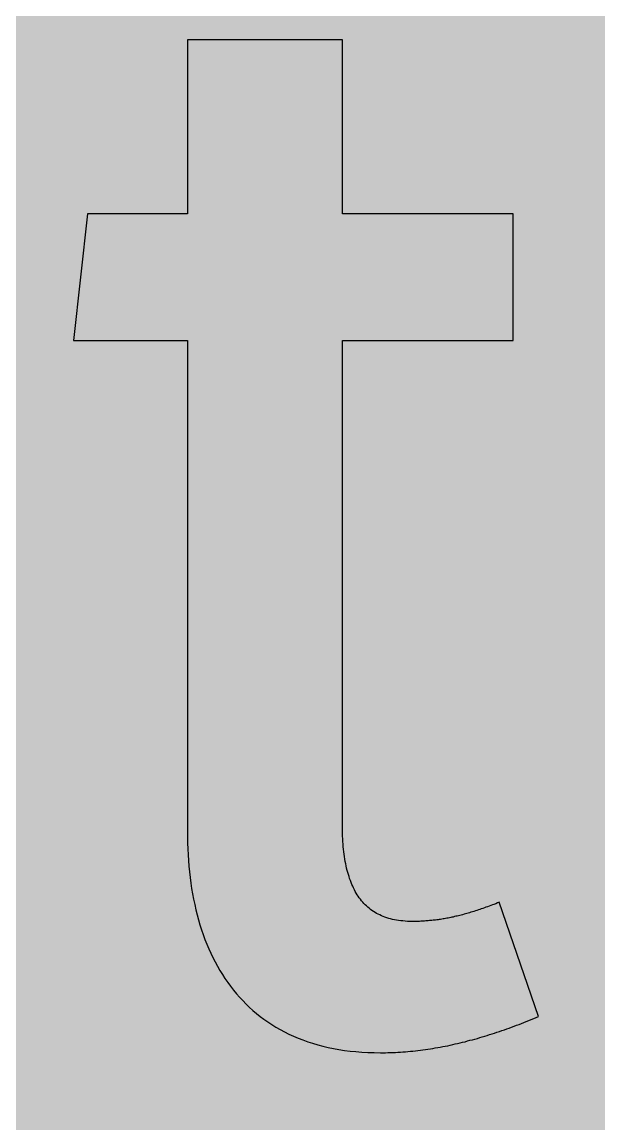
# Model space of a CAD drawing. Header units: millimetres. Extents: x 0 to 212, y 0 to 159.
# Drawn here: x 78.53 to 91.39, y 66.9 to 91.46 of the extents above; entities that cross this region are included whole.
import ezdxf

# ---------------------------------------------------------------- set-up
doc = ezdxf.new("R2010")
doc.units = ezdxf.units.MM

msp = doc.modelspace()

# ---------------------------------------------------------------- hatches: boundary and pattern name
for color, points in [(254, [(14.1633, 0.0536), (13.9878, 0.0533), (13.8125, 0.0559), (13.6373, 0.061), (13.462, 0.0686), (13.2893, 0.0787), (13.114, 0.0914), (12.9413, 0.1041), (12.7686, 0.1219), (12.5959, 0.1397), (12.4231, 0.16), (12.2504, 0.1829), (12.0777, 0.2057), (11.9075, 0.2337), (11.7373, 0.2616), (11.5672, 0.2921), (11.397, 0.3251), (11.2268, 0.3607), (11.0592, 0.3988), (10.8915, 0.4369), (10.7239, 0.4775), (10.5562, 0.5207), (10.3886, 0.5664), (10.2235, 0.6121), (10.0584, 0.6629), (9.8933, 0.7137), (9.7307, 0.7671), (9.5682, 0.8204), (9.4056, 0.8788), (9.2431, 0.9373), (9.083, 0.9982), (8.923, 1.0617), (8.763, 1.1252), (8.6055, 1.1938), (8.4455, 1.2624), (8.2906, 1.331), (8.1331, 1.4046), (7.9781, 1.4783), (7.8232, 1.5545), (7.6708, 1.6332), (7.5184, 1.7145), (7.366, 1.7958), (7.2161, 1.8796), (7.0663, 1.966), (6.919, 2.0523), (6.7716, 2.1438), (6.6243, 2.2352), (6.4795, 2.3266), (6.3348, 2.4232), (6.19, 2.5197), (6.0477, 2.6187), (5.908, 2.7178), (5.7683, 2.8194), (5.6286, 2.9235), (5.4915, 3.0302), (5.3543, 3.1369), (5.2197, 3.2461), (5.0851, 3.3579), (4.953, 3.4722), (4.8209, 3.5865), (4.6914, 3.7033), (4.5644, 3.8202), (4.4348, 3.9395), (4.3104, 4.0615), (4.1859, 4.1859), (4.0615, 4.3104), (3.9395, 4.4348), (3.8202, 4.5618), (3.7033, 4.6914), (3.5865, 4.8209), (3.4722, 4.953), (3.3579, 5.0851), (3.2487, 5.2197), (3.1369, 5.3543), (3.0302, 5.4915), (2.9235, 5.6286), (2.8194, 5.7683), (2.7178, 5.908), (2.6187, 6.0477), (2.5197, 6.19), (2.4232, 6.3348), (2.3266, 6.477), (2.2352, 6.6243), (2.1438, 6.7691), (2.0523, 6.919), (1.966, 7.0663), (1.8796, 7.2161), (1.7958, 7.366), (1.7145, 7.5184), (1.6332, 7.6708), (1.5545, 7.8232), (1.4783, 7.9781), (1.4046, 8.1331), (1.331, 8.2906), (1.2598, 8.4455), (1.1913, 8.603), (1.1252, 8.763), (1.0592, 8.923), (0.9982, 9.083), (0.9373, 9.2431), (0.8763, 9.4056), (0.8204, 9.5682), (0.7645, 9.7307), (0.7112, 9.8933), (0.6604, 10.0584), (0.6121, 10.2235), (0.5639, 10.3911), (0.5207, 10.5562), (0.4775, 10.7239), (0.4343, 10.8915), (0.3962, 11.0592), (0.3607, 11.2268), (0.3251, 11.397), (0.2921, 11.5672), (0.2616, 11.7373), (0.2311, 11.9075), (0.2057, 12.0802), (0.1803, 12.2504), (0.1575, 12.4231), (0.1372, 12.5959), (0.1194, 12.7686), (0.1041, 12.9413), (0.0889, 13.1166), (0.0787, 13.2893), (0.0686, 13.4645), (0.061, 13.6373), (0.0559, 13.8125), (0.0508, 13.9878), (0.0508, 14.163), (0.0522, 144.6925), (0.0508, 144.8664), (0.0559, 145.0416), (0.061, 145.2169), (0.0686, 145.3896), (0.0787, 145.5649), (0.0889, 145.7376), (0.1041, 145.9128), (0.1194, 146.0856), (0.1372, 146.2583), (0.1575, 146.431), (0.1803, 146.6037), (0.2057, 146.7739), (0.2311, 146.9466), (0.2616, 147.1168), (0.2921, 147.287), (0.3251, 147.4572), (0.3607, 147.6248), (0.3962, 147.795), (0.4343, 147.9626), (0.4775, 148.1303), (0.5207, 148.2979), (0.5639, 148.463), (0.6121, 148.6281), (0.6604, 148.7932), (0.7112, 148.9583), (0.7645, 149.1234), (0.8204, 149.286), (0.8763, 149.4485), (0.9373, 149.6111), (0.9982, 149.7711), (1.0592, 149.9311), (1.1252, 150.0911), (1.1913, 150.2486), (1.2598, 150.4061), (1.331, 150.5636), (1.4046, 150.7185), (1.4783, 150.876), (1.5545, 151.0284), (1.6332, 151.1833), (1.7145, 151.3357), (1.7958, 151.4856), (1.8796, 151.638), (1.966, 151.7879), (2.0523, 151.9352), (2.1438, 152.0825), (2.2352, 152.2298), (2.3266, 152.3746), (2.4232, 152.5194), (2.5197, 152.6616), (2.6187, 152.8039), (2.7178, 152.9461), (2.8194, 153.0858), (2.9235, 153.2255), (3.0302, 153.3627), (3.1369, 153.4973), (3.2487, 153.6344), (3.3579, 153.7665), (3.4722, 153.8986), (3.5865, 154.0307), (3.7033, 154.1602), (3.8202, 154.2898), (3.9395, 154.4168), (4.0615, 154.5438), (4.1859, 154.6682), (4.3104, 154.7901), (4.4348, 154.9121), (4.5644, 155.034), (4.6914, 155.1508), (4.8209, 155.2677), (4.953, 155.382), (5.0851, 155.4937), (5.2197, 155.6055), (5.3543, 155.7147), (5.4915, 155.8239), (5.6286, 155.9281), (5.7683, 156.0322), (5.908, 156.1338), (6.0477, 156.2354), (6.19, 156.3345), (6.3348, 156.431), (6.4795, 156.525), (6.6243, 156.6189), (6.7716, 156.7104), (6.919, 156.7993), (7.0663, 156.8882), (7.2161, 156.9745), (7.366, 157.0584), (7.5184, 157.1396), (7.6708, 157.2209), (7.8232, 157.2971), (7.9781, 157.3733), (8.1331, 157.4495), (8.2906, 157.5206), (8.4455, 157.5918), (8.6055, 157.6603), (8.763, 157.7289), (8.923, 157.7924), (9.083, 157.8559), (9.2431, 157.9169), (9.4056, 157.9753), (9.5682, 158.0337), (9.7307, 158.0871), (9.8933, 158.1404), (10.0584, 158.1912), (10.2235, 158.242), (10.3886, 158.2877), (10.5562, 158.3334), (10.7239, 158.3766), (10.8915, 158.4173), (11.0592, 158.4579), (11.2268, 158.4935), (11.397, 158.529), (11.5672, 158.562), (11.7373, 158.5925), (11.9075, 158.6205), (12.0777, 158.6484), (12.2504, 158.6713), (12.4231, 158.6941), (12.5959, 158.7144), (12.7686, 158.7322), (12.9413, 158.75), (13.114, 158.7627), (13.2893, 158.7754), (13.462, 158.7856), (13.6373, 158.7932), (13.8125, 158.7983), (13.9878, 158.8008), (14.163, 158.8033), (197.6078, 158.8036), (197.7822, 158.8008), (197.9574, 158.7983), (198.1327, 158.7932), (198.3054, 158.7856), (198.4807, 158.7754), (198.6534, 158.7627), (198.8287, 158.75), (199.0014, 158.7322), (199.1741, 158.7144), (199.3468, 158.6941), (199.5195, 158.6713), (199.6897, 158.6484), (199.8624, 158.6205), (200.0326, 158.5925), (200.2028, 158.562), (200.373, 158.529), (200.5432, 158.4935), (200.7108, 158.4579), (200.8784, 158.4173), (201.0461, 158.3766), (201.2137, 158.3334), (201.3788, 158.2877), (201.5465, 158.242), (201.7116, 158.1912), (201.8767, 158.1404), (202.0392, 158.0871), (202.2018, 158.0337), (202.3643, 157.9753), (202.5269, 157.9169), (202.6869, 157.8559), (202.8469, 157.7924), (203.007, 157.7289), (203.167, 157.6603), (203.3245, 157.5918), (203.4794, 157.5206), (203.6369, 157.4495), (203.7918, 157.3733), (203.9468, 157.2971), (204.0992, 157.2209), (204.2516, 157.1396), (204.404, 157.0584), (204.5538, 156.9745), (204.7037, 156.8882), (204.8535, 156.7993), (205.0009, 156.7104), (205.1456, 156.6189), (205.293, 156.525), (205.4352, 156.431), (205.58, 156.3345), (205.7222, 156.2354), (205.8619, 156.1338), (206.0016, 156.0322), (206.1413, 155.9281), (206.2785, 155.8239), (206.4156, 155.7147), (206.5503, 155.6055), (206.6849, 155.4937), (206.817, 155.382), (206.949, 155.2677), (207.0786, 155.1508), (207.2081, 155.034), (207.3351, 154.9121), (207.4596, 154.7901), (207.584, 154.6682), (207.7085, 154.5438), (207.8304, 154.4168), (207.9498, 154.2898), (208.0666, 154.1602), (208.1835, 154.0307), (208.2978, 153.8986), (208.4121, 153.7665), (208.5238, 153.6344), (208.6331, 153.4973), (208.7397, 153.3627), (208.8464, 153.2255), (208.9506, 153.0858), (209.0522, 152.9461), (209.1512, 152.8039), (209.2503, 152.6616), (209.3468, 152.5194), (209.4433, 152.3746), (209.5348, 152.2298), (209.6262, 152.0825), (209.7176, 151.9352), (209.804, 151.7879), (209.8904, 151.638), (209.9742, 151.4856), (210.0555, 151.3357), (210.1367, 151.1833), (210.2155, 151.0284), (210.2917, 150.876), (210.3653, 150.7185), (210.439, 150.5636), (210.5076, 150.4061), (210.5762, 150.2486), (210.6447, 150.0911), (210.7082, 149.9311), (210.7717, 149.7711), (210.8327, 149.6111), (210.8911, 149.4485), (210.9495, 149.286), (211.0029, 149.1234), (211.0562, 148.9583), (211.107, 148.7932), (211.1578, 148.6281), (211.2035, 148.463), (211.2493, 148.2979), (211.2924, 148.1303), (211.3331, 147.9626), (211.3712, 147.795), (211.4093, 147.6248), (211.4448, 147.4572), (211.4779, 147.287), (211.5083, 147.1168), (211.5363, 146.9466), (211.5642, 146.7739), (211.5871, 146.6037), (211.6099, 146.431), (211.6303, 146.2583), (211.648, 146.0856), (211.6658, 145.9128), (211.6785, 145.7376), (211.6912, 145.5649), (211.7014, 145.3896), (211.709, 145.2169), (211.7141, 145.0416), (211.7166, 144.8664), (211.7166, 144.6911), (211.7189, 14.1647), (211.7166, 13.9878), (211.7141, 13.8125), (211.709, 13.6373), (211.7014, 13.4645), (211.6912, 13.2893), (211.6785, 13.1166), (211.6658, 12.9413), (211.648, 12.7686), (211.6303, 12.5959), (211.6099, 12.4231), (211.5871, 12.2504), (211.5642, 12.0802), (211.5363, 11.9075), (211.5083, 11.7373), (211.4779, 11.5672), (211.4448, 11.397), (211.4093, 11.2268), (211.3712, 11.0592), (211.3331, 10.8915), (211.2924, 10.7239), (211.2493, 10.5562), (211.2035, 10.3911), (211.1578, 10.2235), (211.107, 10.0584), (211.0562, 9.8933), (211.0029, 9.7307), (210.9495, 9.5682), (210.8911, 9.4056), (210.8327, 9.2431), (210.7717, 9.083), (210.7082, 8.923), (210.6447, 8.763), (210.5762, 8.603), (210.5076, 8.4455), (210.439, 8.2906), (210.3653, 8.1331), (210.2917, 7.9781), (210.2155, 7.8232), (210.1367, 7.6708), (210.0555, 7.5184), (209.9742, 7.366), (209.8904, 7.2161), (209.804, 7.0663), (209.7176, 6.919), (209.6262, 6.7691), (209.5348, 6.6243), (209.4433, 6.477), (209.3468, 6.3348), (209.2503, 6.19), (209.1512, 6.0477), (209.0522, 5.908), (208.9506, 5.7683), (208.8464, 5.6286), (208.7397, 5.4915), (208.6331, 5.3543), (208.5238, 5.2197), (208.4121, 5.0851), (208.2978, 4.953), (208.1835, 4.8209), (208.0666, 4.6914), (207.9498, 4.5618), (207.8304, 4.4348), (207.7085, 4.3104), (207.584, 4.1859), (207.4596, 4.0615), (207.3351, 3.9395), (207.2081, 3.8202), (207.0786, 3.7033), (206.949, 3.5865), (206.817, 3.4722), (206.6849, 3.3579), (206.5503, 3.2461), (206.4156, 3.1369), (206.2785, 3.0302), (206.1413, 2.9235), (206.0016, 2.8194), (205.8619, 2.7178), (205.7222, 2.6187), (205.58, 2.5197), (205.4352, 2.4232), (205.293, 2.3266), (205.1456, 2.2352), (205.0009, 2.1438), (204.8535, 2.0523), (204.7037, 1.966), (204.5538, 1.8796), (204.404, 1.7958), (204.2516, 1.7145), (204.0992, 1.6332), (203.9468, 1.5545), (203.7918, 1.4783), (203.6369, 1.4046), (203.4794, 1.331), (203.3245, 1.2624), (203.167, 1.1938), (203.007, 1.1252), (202.8469, 1.0617), (202.6869, 0.9982), (202.5269, 0.9373), (202.3643, 0.8788), (202.2018, 0.8204), (202.0392, 0.7671), (201.8767, 0.7137), (201.7116, 0.6629), (201.5465, 0.6121), (201.3788, 0.5664), (201.2137, 0.5207), (201.0461, 0.4775), (200.8784, 0.4369), (200.7108, 0.3988), (200.5432, 0.3607), (200.373, 0.3251), (200.2028, 0.2921), (200.0326, 0.2616), (199.8624, 0.2337), (199.6897, 0.2057), (199.5195, 0.1829), (199.3468, 0.16), (199.1741, 0.1397), (199.0014, 0.1219), (198.8287, 0.1041), (198.6534, 0.0914), (198.4807, 0.0787), (198.3054, 0.0686), (198.1327, 0.061), (197.9574, 0.0559), (197.7822, 0.0533), (197.6069, 0.0533)]), (59, [(82.2152, 73.4314), (82.2147, 73.2968), (82.2173, 73.1647), (82.2223, 73.0326), (82.23, 72.9031), (82.2376, 72.7761), (82.2477, 72.6491), (82.2604, 72.5221), (82.2757, 72.3976), (82.2935, 72.2732), (82.3112, 72.1512), (82.3316, 72.0319), (82.3544, 71.9125), (82.3798, 71.7956), (82.4052, 71.6788), (82.4332, 71.5645), (82.4636, 71.4527), (82.4967, 71.341), (82.5322, 71.2318), (82.5703, 71.1251), (82.6084, 71.0184), (82.6491, 70.9143), (82.6922, 70.8101), (82.738, 70.7111), (82.7862, 70.612), (82.8345, 70.5155), (82.8853, 70.419), (82.9386, 70.325), (82.997, 70.2335), (83.0529, 70.1446), (83.1139, 70.0583), (83.1774, 69.9719), (83.2409, 69.8881), (83.3069, 69.8068), (83.378, 69.7281), (83.4492, 69.6519), (83.5228, 69.5757), (83.5965, 69.5046), (83.6752, 69.4334), (83.7565, 69.3649), (83.8378, 69.3014), (83.9216, 69.2379), (84.0105, 69.1769), (84.0994, 69.1185), (84.1908, 69.0601), (84.2848, 69.0067), (84.3813, 68.9559), (84.4804, 68.9077), (84.5795, 68.8619), (84.6836, 68.8162), (84.7877, 68.7756), (84.897, 68.7375), (85.0062, 68.7019), (85.1205, 68.6689), (85.2348, 68.6384), (85.3516, 68.6105), (85.471, 68.5851), (85.5929, 68.5648), (85.7174, 68.5444), (85.8444, 68.5292), (85.9739, 68.5165), (86.106, 68.5038), (86.2406, 68.4962), (86.3778, 68.4936), (86.5175, 68.4911), (86.5734, 68.4911), (86.6292, 68.4911), (86.6851, 68.4936), (86.741, 68.4962), (86.7969, 68.4962), (86.8528, 68.4987), (86.9086, 68.5013), (86.9645, 68.5063), (87.0204, 68.5089), (87.0763, 68.514), (87.1322, 68.519), (87.188, 68.5241), (87.2439, 68.5292), (87.2998, 68.5343), (87.3557, 68.5419), (87.4116, 68.5495), (87.4649, 68.5546), (87.5208, 68.5622), (87.5767, 68.5724), (87.6325, 68.58), (87.6884, 68.5876), (87.7418, 68.5978), (87.7976, 68.6079), (87.8535, 68.6181), (87.9094, 68.6283), (87.9627, 68.6384), (88.0186, 68.6486), (88.0745, 68.6613), (88.1304, 68.674), (88.1837, 68.6867), (88.2396, 68.6994), (88.2929, 68.7121), (88.3488, 68.7248), (88.4047, 68.7375), (88.458, 68.7527), (88.5139, 68.768), (88.5698, 68.7807), (88.6231, 68.7959), (88.679, 68.8111), (88.7324, 68.8289), (88.7882, 68.8442), (88.8441, 68.8619), (88.8975, 68.8772), (88.9533, 68.895), (89.0067, 68.9127), (89.0626, 68.9305), (89.1159, 68.9483), (89.1718, 68.9661), (89.2251, 68.9864), (89.281, 69.0042), (89.3343, 69.0245), (89.3902, 69.0423), (89.4436, 69.0626), (89.4994, 69.0829), (89.5528, 69.1032), (89.6087, 69.1236), (89.662, 69.1464), (89.7179, 69.1667), (89.7712, 69.1896), (89.8271, 69.2099), (89.8804, 69.2328), (89.9363, 69.2556), (89.9897, 69.2785), (90.0455, 69.3014), (89.1646, 71.8439), (89.1261, 71.8287), (89.088, 71.8134), (89.0499, 71.7982), (89.0143, 71.7855), (88.9787, 71.7728), (88.9432, 71.7575), (88.9076, 71.7448), (88.8721, 71.7321), (88.8365, 71.7194), (88.8009, 71.7093), (88.7679, 71.6966), (88.7349, 71.6839), (88.7019, 71.6737), (88.6663, 71.6636), (88.6358, 71.6534), (88.6028, 71.6407), (88.5698, 71.6305), (88.5368, 71.6229), (88.5063, 71.6128), (88.4733, 71.6026), (88.4428, 71.595), (88.4123, 71.5848), (88.3818, 71.5772), (88.3514, 71.567), (88.3209, 71.5594), (88.2904, 71.5518), (88.2599, 71.5442), (88.2294, 71.5366), (88.2015, 71.5315), (88.171, 71.5239), (88.1431, 71.5162), (88.1126, 71.5112), (88.0847, 71.5035), (88.0567, 71.4985), (88.0262, 71.4934), (87.9983, 71.4883), (87.9704, 71.4832), (87.9424, 71.4781), (87.9145, 71.4731), (87.8865, 71.468), (87.8586, 71.4629), (87.8307, 71.4604), (87.8027, 71.4553), (87.7748, 71.4527), (87.7468, 71.4477), (87.7189, 71.4451), (87.6935, 71.4426), (87.6656, 71.44), (87.6376, 71.4375), (87.6097, 71.435), (87.5817, 71.4324), (87.5563, 71.4299), (87.5284, 71.4273), (87.5005, 71.4248), (87.4725, 71.4248), (87.4446, 71.4223), (87.4166, 71.4223), (87.3912, 71.4197), (87.3633, 71.4197), (87.3354, 71.4197), (87.3074, 71.4197), (87.2795, 71.4172), (87.2515, 71.4172), (87.2236, 71.4172), (87.1703, 71.4172), (87.1195, 71.4197), (87.0687, 71.4223), (87.0204, 71.4273), (86.9721, 71.4324), (86.9239, 71.4375), (86.8782, 71.4451), (86.8324, 71.4527), (86.7893, 71.4629), (86.7435, 71.4731), (86.7029, 71.4858), (86.6597, 71.4985), (86.6191, 71.5137), (86.581, 71.5264), (86.5429, 71.5442), (86.5048, 71.562), (86.4667, 71.5797), (86.4311, 71.5975), (86.3981, 71.6178), (86.3625, 71.6407), (86.3295, 71.6636), (86.299, 71.6864), (86.266, 71.7118), (86.2355, 71.7372), (86.2076, 71.7626), (86.1771, 71.7906), (86.1492, 71.8185), (86.1238, 71.849), (86.0984, 71.8795), (86.073, 71.9125), (86.0476, 71.9455), (86.0247, 71.9785), (86.0019, 72.0141), (85.979, 72.0496), (85.9587, 72.0852), (85.9384, 72.1233), (85.918, 72.1639), (85.9003, 72.202), (85.8825, 72.2427), (85.8647, 72.2859), (85.8495, 72.329), (85.8317, 72.3722), (85.819, 72.4154), (85.8037, 72.4611), (85.791, 72.5094), (85.7783, 72.5551), (85.7656, 72.6034), (85.7555, 72.6542), (85.7453, 72.705), (85.7352, 72.7558), (85.725, 72.8091), (85.7174, 72.8624), (85.7098, 72.9158), (85.7047, 72.9717), (85.6971, 73.0275), (85.692, 73.0834), (85.6869, 73.1418), (85.6818, 73.2003), (85.6793, 73.2587), (85.6767, 73.3196), (85.6742, 73.3806), (85.6717, 73.4441), (85.6717, 73.5076), (85.6717, 73.5711), (85.6728, 84.3675), (89.4814, 84.3675), (89.4814, 87.1883), (85.6728, 87.1883), (85.6728, 91.0689), (82.2152, 91.0689), (82.2152, 87.1883), (79.9924, 87.1883), (79.6756, 84.3675), (82.2152, 84.3675)])]:
    msp.add_hatch(color=color).paths.add_polyline_path(points)

# ---------------------------------------------------------------- linework, layer by layer
at = {"color": 59}
msp.add_lwpolyline([(82.2152, 73.4314), (82.2147, 73.2968), (82.2173, 73.1647), (82.2223, 73.0326), (82.23, 72.9031), (82.2376, 72.7761), (82.2477, 72.6491), (82.2604, 72.5221), (82.2757, 72.3976), (82.2935, 72.2732), (82.3112, 72.1512), (82.3316, 72.0319), (82.3544, 71.9125), (82.3798, 71.7956), (82.4052, 71.6788), (82.4332, 71.5645), (82.4636, 71.4527), (82.4967, 71.341), (82.5322, 71.2318), (82.5703, 71.1251), (82.6084, 71.0184), (82.6491, 70.9143), (82.6922, 70.8101), (82.738, 70.7111), (82.7862, 70.612), (82.8345, 70.5155), (82.8853, 70.419), (82.9386, 70.325), (82.997, 70.2335), (83.0529, 70.1446), (83.1139, 70.0583), (83.1774, 69.9719), (83.2409, 69.8881), (83.3069, 69.8068), (83.378, 69.7281), (83.4492, 69.6519), (83.5228, 69.5757), (83.5965, 69.5046), (83.6752, 69.4334), (83.7565, 69.3649), (83.8378, 69.3014), (83.9216, 69.2379), (84.0105, 69.1769), (84.0994, 69.1185), (84.1908, 69.0601), (84.2848, 69.0067), (84.3813, 68.9559), (84.4804, 68.9077), (84.5795, 68.8619), (84.6836, 68.8162), (84.7877, 68.7756), (84.897, 68.7375), (85.0062, 68.7019), (85.1205, 68.6689), (85.2348, 68.6384), (85.3516, 68.6105), (85.471, 68.5851), (85.5929, 68.5648), (85.7174, 68.5444), (85.8444, 68.5292), (85.9739, 68.5165), (86.106, 68.5038), (86.2406, 68.4962), (86.3778, 68.4936), (86.5175, 68.4911), (86.5734, 68.4911), (86.6292, 68.4911), (86.6851, 68.4936), (86.741, 68.4962), (86.7969, 68.4962), (86.8528, 68.4987), (86.9086, 68.5013), (86.9645, 68.5063), (87.0204, 68.5089), (87.0763, 68.514), (87.1322, 68.519), (87.188, 68.5241), (87.2439, 68.5292), (87.2998, 68.5343), (87.3557, 68.5419), (87.4116, 68.5495), (87.4649, 68.5546), (87.5208, 68.5622), (87.5767, 68.5724), (87.6325, 68.58), (87.6884, 68.5876), (87.7418, 68.5978), (87.7976, 68.6079), (87.8535, 68.6181), (87.9094, 68.6283), (87.9627, 68.6384), (88.0186, 68.6486), (88.0745, 68.6613), (88.1304, 68.674), (88.1837, 68.6867), (88.2396, 68.6994), (88.2929, 68.7121), (88.3488, 68.7248), (88.4047, 68.7375), (88.458, 68.7527), (88.5139, 68.768), (88.5698, 68.7807), (88.6231, 68.7959), (88.679, 68.8111), (88.7324, 68.8289), (88.7882, 68.8442), (88.8441, 68.8619), (88.8975, 68.8772), (88.9533, 68.895), (89.0067, 68.9127), (89.0626, 68.9305), (89.1159, 68.9483), (89.1718, 68.9661), (89.2251, 68.9864), (89.281, 69.0042), (89.3343, 69.0245), (89.3902, 69.0423), (89.4436, 69.0626), (89.4994, 69.0829), (89.5528, 69.1032), (89.6087, 69.1236), (89.662, 69.1464), (89.7179, 69.1667), (89.7712, 69.1896), (89.8271, 69.2099), (89.8804, 69.2328), (89.9363, 69.2556), (89.9897, 69.2785), (90.0455, 69.3014), (89.1646, 71.8439), (89.1261, 71.8287), (89.088, 71.8134), (89.0499, 71.7982), (89.0143, 71.7855), (88.9787, 71.7728), (88.9432, 71.7575), (88.9076, 71.7448), (88.8721, 71.7321), (88.8365, 71.7194), (88.8009, 71.7093), (88.7679, 71.6966), (88.7349, 71.6839), (88.7019, 71.6737), (88.6663, 71.6636), (88.6358, 71.6534), (88.6028, 71.6407), (88.5698, 71.6305), (88.5368, 71.6229), (88.5063, 71.6128), (88.4733, 71.6026), (88.4428, 71.595), (88.4123, 71.5848), (88.3818, 71.5772), (88.3514, 71.567), (88.3209, 71.5594), (88.2904, 71.5518), (88.2599, 71.5442), (88.2294, 71.5366), (88.2015, 71.5315), (88.171, 71.5239), (88.1431, 71.5162), (88.1126, 71.5112), (88.0847, 71.5035), (88.0567, 71.4985), (88.0262, 71.4934), (87.9983, 71.4883), (87.9704, 71.4832), (87.9424, 71.4781), (87.9145, 71.4731), (87.8865, 71.468), (87.8586, 71.4629), (87.8307, 71.4604), (87.8027, 71.4553), (87.7748, 71.4527), (87.7468, 71.4477), (87.7189, 71.4451), (87.6935, 71.4426), (87.6656, 71.44), (87.6376, 71.4375), (87.6097, 71.435), (87.5817, 71.4324), (87.5563, 71.4299), (87.5284, 71.4273), (87.5005, 71.4248), (87.4725, 71.4248), (87.4446, 71.4223), (87.4166, 71.4223), (87.3912, 71.4197), (87.3633, 71.4197), (87.3354, 71.4197), (87.3074, 71.4197), (87.2795, 71.4172), (87.2515, 71.4172), (87.2236, 71.4172), (87.1703, 71.4172), (87.1195, 71.4197), (87.0687, 71.4223), (87.0204, 71.4273), (86.9721, 71.4324), (86.9239, 71.4375), (86.8782, 71.4451), (86.8324, 71.4527), (86.7893, 71.4629), (86.7435, 71.4731), (86.7029, 71.4858), (86.6597, 71.4985), (86.6191, 71.5137), (86.581, 71.5264), (86.5429, 71.5442), (86.5048, 71.562), (86.4667, 71.5797), (86.4311, 71.5975), (86.3981, 71.6178), (86.3625, 71.6407), (86.3295, 71.6636), (86.299, 71.6864), (86.266, 71.7118), (86.2355, 71.7372), (86.2076, 71.7626), (86.1771, 71.7906), (86.1492, 71.8185), (86.1238, 71.849), (86.0984, 71.8795), (86.073, 71.9125), (86.0476, 71.9455), (86.0247, 71.9785), (86.0019, 72.0141), (85.979, 72.0496), (85.9587, 72.0852), (85.9384, 72.1233), (85.918, 72.1639), (85.9003, 72.202), (85.8825, 72.2427), (85.8647, 72.2859), (85.8495, 72.329), (85.8317, 72.3722), (85.819, 72.4154), (85.8037, 72.4611), (85.791, 72.5094), (85.7783, 72.5551), (85.7656, 72.6034), (85.7555, 72.6542), (85.7453, 72.705), (85.7352, 72.7558), (85.725, 72.8091), (85.7174, 72.8624), (85.7098, 72.9158), (85.7047, 72.9717), (85.6971, 73.0275), (85.692, 73.0834), (85.6869, 73.1418), (85.6818, 73.2003), (85.6793, 73.2587), (85.6767, 73.3196), (85.6742, 73.3806), (85.6717, 73.4441), (85.6717, 73.5076), (85.6717, 73.5711), (85.6728, 84.3675), (89.4814, 84.3675), (89.4814, 87.1883), (85.6728, 87.1883), (85.6728, 91.0689), (82.2152, 91.0689), (82.2152, 87.1883), (79.9924, 87.1883), (79.6756, 84.3675), (82.2152, 84.3675), (82.2152, 73.4314)], dxfattribs=at)

doc.saveas('drawing.dxf')
